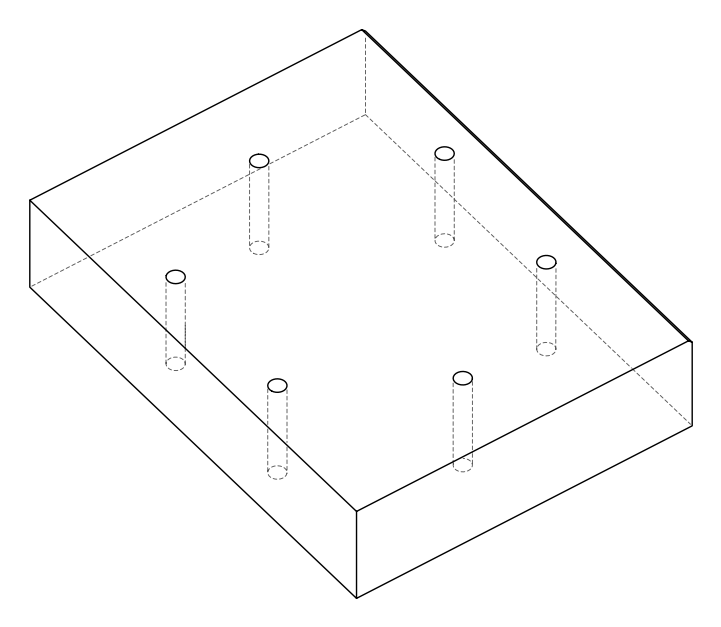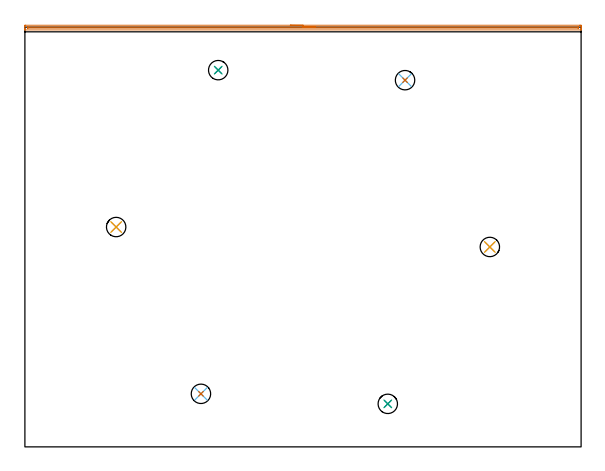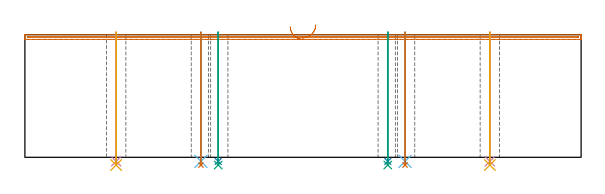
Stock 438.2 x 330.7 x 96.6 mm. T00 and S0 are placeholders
(PLAN: 13 operations, 12 tool changes, 12.1 min)
(1 AREA_MILL | FG_CHAMFER_SURFACE | UGT0205_001 | 7.16 min | 3001 mm3)
(2 DRILL_THROUGH_HOLE_FROM_SOLID_MATERIAL | STEP1HOLE | NXT0301_065 | 0.41 min | 6663 mm3)
(3 DRILL_TO_ENLARGE_THROUGH_HOLE | STEP1HOLE | UGT0301_283 | 0.42 min | 11053 mm3)
(4 DRILL_THROUGH_HOLE_FROM_SOLID_MATERIAL_1 | STEP1HOLE_1 | NXT0301_065 | 0.41 min | 6659 mm3)
(5 DRILL_TO_ENLARGE_THROUGH_HOLE_1 | STEP1HOLE_1 | UGT0301_283 | 0.42 min | 11059 mm3)
(6 DRILL_THROUGH_HOLE_FROM_SOLID_MATERIAL_2 | STEP1HOLE_2 | NXT0301_065 | 0.41 min | 6662 mm3)
(7 DRILL_TO_ENLARGE_THROUGH_HOLE_2 | STEP1HOLE_2 | UGT0301_283 | 0.42 min | 11056 mm3)
(8 DRILL_THROUGH_HOLE_FROM_SOLID_MATERIAL_3 | STEP1HOLE_3 | NXT0301_065 | 0.41 min | 6662 mm3)
(9 DRILL_TO_ENLARGE_THROUGH_HOLE_3 | STEP1HOLE_3 | UGT0301_283 | 0.42 min | 11054 mm3)
(10 DRILL_THROUGH_HOLE_FROM_SOLID_MATERIAL_4 | STEP1HOLE_4 | NXT0301_065 | 0.41 min | 6658 mm3)
(11 DRILL_TO_ENLARGE_THROUGH_HOLE_4 | STEP1HOLE_4 | UGT0301_283 | 0.42 min | 11060 mm3)
(12 DRILL_THROUGH_HOLE_FROM_SOLID_MATERIAL_5 | STEP1HOLE_5 | NXT0301_065 | 0.41 min | 6664 mm3)
(13 DRILL_TO_ENLARGE_THROUGH_HOLE_5 | STEP1HOLE_5 | UGT0301_283 | 0.42 min | 11055 mm3)
(TOOL UGT0205_001 | Chamfer Mill 20 x 3 x 45 deg. | D20 FL50 Z2)
(TOOL NXT0301_065 | Carbide Drill 9.4mm [860.1-0940-075A1-MM 2214] | D9.4 PA140 FL98 Z2)
(TOOL UGT0301_283 | Twist Drill 15.3 mm | D15.3 PA118 FL120 Z2)
(OP 1 AREA_MILL)
G17 G21 G94 G90
T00 M6
G54
G17 G0 G90 X209.1 Y332.2 S1061 M3
G43 Z106.6 H0
Z102.9
G94 G1 X209.138 Z102.028 F250.
X209.252 Z101.164
X209.441 Z100.312
X209.703 Z99.48
X210.037 Z98.674
X210.44 Z97.9
X210.908 Z97.164
X211.44 Z96.472
X212.029 Z95.829
X212.672 Z95.24
X213.364 Z94.708
X214.1 Z94.24
X214.874 Z93.837
X215.68 Z93.503
X216.512 Z93.241
X217.363 Z93.052
X218.228 Z92.938
X219.1 Z92.9
X437.054
X437.579 Y332.199 Z92.901
X438.097 Y332.194 Z92.902
X438.192 Y332.191 Z92.905
X438.2 Y331.68 Z93.415
Y331.139 Z93.958
Y330.793 Z94.303
Y330.253 Z94.843
Y329.907 Z95.188
Y329.215 Z95.885
Y328.906 Z96.193
Y328.53 Z96.561
X438.191 Y328.503 Z96.588
X438.026 Y328.5 Z96.6
X0.174
X0.009 Y328.503 Z96.588
X0. Y328.53 Z96.561
Y328.906 Z96.194
Y329.215 Z95.884
Y329.907 Z95.188
Y331.139 Z93.958
X0.004 Y331.68 Z93.415
X0.008 Y332.191 Z92.905
X0.103 Y332.194 Z92.902
X0.621 Y332.2 Z92.9
X219.1
Y330.786 Z94.314
X435.784
X436.014 Y330.785 Z94.315
X436.122 Y330.783 Z94.317
X436.174 Y330.779 Z94.321
X436.19 Y330.777 Z94.323
X436.192 Y330.759 Z94.341
X436.196 Y330.647 Z94.453
X436.199 Y330.389 Z94.711
X436.197 Y330.148 Z94.952
X436.192 Y329.946 Z95.154
X436.19 Y329.924 Z95.176
X436.174 Y329.921 Z95.179
X436.121 Y329.918 Z95.182
X436.011 Y329.915 Z95.185
X435.792 Y329.914 Z95.186
X2.408
X2.185 Y329.915 Z95.185
X2.078 Y329.917 Z95.183
X2.026 Y329.921 Z95.179
X2.01 Y329.923 Z95.177
X2.008 Y329.941 Z95.159
X2.004 Y330.053 Z95.047
X2.001 Y330.311 Z94.789
X2.006 Y330.683 Z94.417
X2.01 Y330.758 Z94.342
X2.014 Y330.78 Z94.32
X2.021 Y330.781 Z94.319
X2.075 Y330.784 Z94.316
X2.185 Y330.785 Z94.315
X2.406 Y330.786 Z94.314
X219.1
X219.972 Z94.352
X220.836 Z94.466
X221.688 Z94.655
X222.52 Z94.917
X223.326 Z95.251
X224.1 Z95.654
X224.836 Z96.123
X225.528 Z96.654
X226.171 Z97.243
X226.76 Z97.886
X227.291 Z98.578
X227.76 Z99.314
X228.163 Z100.088
X228.497 Z100.894
X228.759 Z101.726
X228.948 Z102.578
X229.062 Z103.443
X229.1 Z104.314
G0 Z106.6
M5
M2
(OP 2 DRILL_THROUGH_HOLE_FROM_SOLID_MATERIAL)
G17 G21 G94 G90
T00 M6
G54
G17 G0 G90 X285.9 Y33.9 S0 M3
G43 Z106.6 H1
G94 G81 G98 Z-3.211 F250. R98.6
G80
M5
M2
(OP 3 DRILL_TO_ENLARGE_THROUGH_HOLE)
G17 G21 G94 G90
T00 M6
G54
G17 G0 G90 X285.9 Y33.9 S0 M3
G43 Z106.6 H0
G94 G73 G98 Z-6.097 F250. Q14.671 R98.6
G80
M5
M2
(OP 4 DRILL_THROUGH_HOLE_FROM_SOLID_MATERIAL_1)
G17 G21 G94 G90
T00 M6
G54
G17 G0 G90 X366.3 Y157.5 S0 M3
G43 Z106.6 H1
G94 G81 G98 Z-3.211 F250. R98.6
G80
M5
M2
(OP 5 DRILL_TO_ENLARGE_THROUGH_HOLE_1)
G17 G21 G94 G90
T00 M6
G54
G17 G0 G90 X366.3 Y157.5 S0 M3
G43 Z106.6 H0
G94 G73 G98 Z-6.097 F250. Q14.671 R98.6
G80
M5
M2
(OP 6 DRILL_THROUGH_HOLE_FROM_SOLID_MATERIAL_2)
G17 G21 G94 G90
T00 M6
G54
G17 G0 G90 X299.5 Y288.9 S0 M3
G43 Z106.6 H1
G94 G81 G98 Z-3.211 F250. R98.6
G80
M5
M2
(OP 7 DRILL_TO_ENLARGE_THROUGH_HOLE_2)
G17 G21 G94 G90
T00 M6
G54
G17 G0 G90 X299.5 Y288.9 S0 M3
G43 Z106.6 H0
G94 G73 G98 Z-6.097 F250. Q14.671 R98.6
G80
M5
M2
(OP 8 DRILL_THROUGH_HOLE_FROM_SOLID_MATERIAL_3)
G17 G21 G94 G90
T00 M6
G54
G17 G0 G90 X152.3 Y296.8 S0 M3
G43 Z106.6 H1
G94 G81 G98 Z-3.211 F250. R98.6
G80
M5
M2
(OP 9 DRILL_TO_ENLARGE_THROUGH_HOLE_3)
G17 G21 G94 G90
T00 M6
G54
G17 G0 G90 X152.3 Y296.8 S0 M3
G43 Z106.6 H0
G94 G73 G98 Z-6.097 F250. Q14.671 R98.6
G80
M5
M2
(OP 10 DRILL_THROUGH_HOLE_FROM_SOLID_MATERIAL_4)
G17 G21 G94 G90
T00 M6
G54
G17 G0 G90 X71.9 Y173.2 S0 M3
G43 Z106.6 H1
G94 G81 G98 Z-3.211 F250. R98.6
G80
M5
M2
(OP 11 DRILL_TO_ENLARGE_THROUGH_HOLE_4)
G17 G21 G94 G90
T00 M6
G54
G17 G0 G90 X71.9 Y173.2 S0 M3
G43 Z106.6 H0
G94 G73 G98 Z-6.097 F250. Q14.671 R98.6
G80
M5
M2
(OP 12 DRILL_THROUGH_HOLE_FROM_SOLID_MATERIAL_5)
G17 G21 G94 G90
T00 M6
G54
G17 G0 G90 X138.7 Y41.8 S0 M3
G43 Z106.6 H1
G94 G81 G98 Z-3.211 F250. R98.6
G80
M5
M2
(OP 13 DRILL_TO_ENLARGE_THROUGH_HOLE_5)
G17 G21 G94 G90
T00 M6
G54
G17 G0 G90 X138.7 Y41.8 S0 M3
G43 Z106.6 H0
G94 G73 G98 Z-6.097 F250. Q14.671 R98.6
G80
M5
M2
